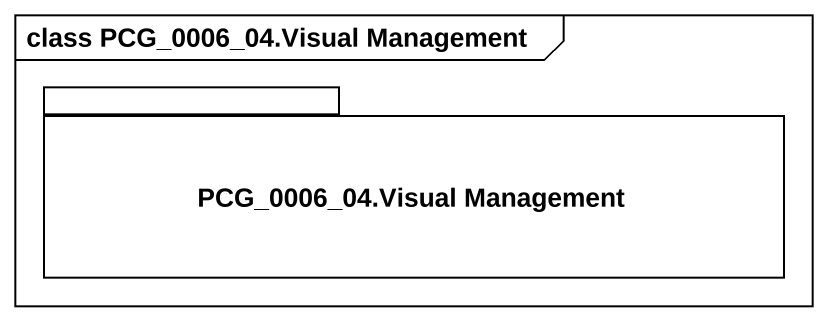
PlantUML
@startuml
mainframe class PCG_0006_04.Visual Management
package "PCG_0006_04.Visual Management" as PCG_0006_04_Visual {
}
@enduml
